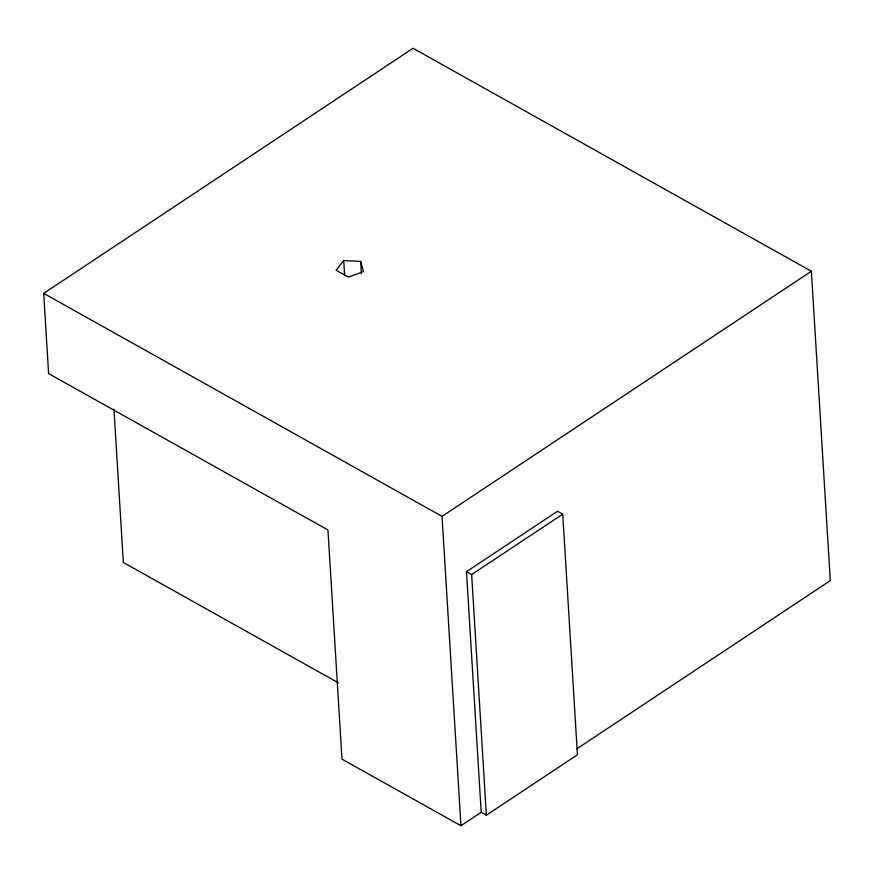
<?xml version="1.0" encoding="UTF-8"?>
<svg xmlns="http://www.w3.org/2000/svg" width="874" height="874" viewBox="0 0 874 874"><rect width="100%" height="100%" fill="white"/><g stroke="black" fill="none" stroke-linecap="round" stroke-linejoin="round"><path stroke-width="1.31" d="M343.722 260.539L336.119 270.219L348.355 277.069L363.529 271.628L360.656 261.413L343.722 260.539L344.629 275.365M481.203 812.307L486.37 815.202L577.441 754.765L562.725 514.141L557.546 511.246L466.487 571.683L481.203 812.307L460.959 825.733L341.974 759.135L327.958 529.972L48.605 373.591L43.7 293.38L413.041 48.267L811.378 271.246L830.3 580.62L576.818 748.843M460.959 825.733L442.036 516.37L811.378 271.246M486.37 815.202L471.654 574.579L562.725 514.141M43.7 293.38L442.036 516.37M466.487 571.683L471.654 574.579M338.358 682.823L123.332 562.463L113.959 409.13M360.656 261.413L361.399 273.551"/></g></svg>
